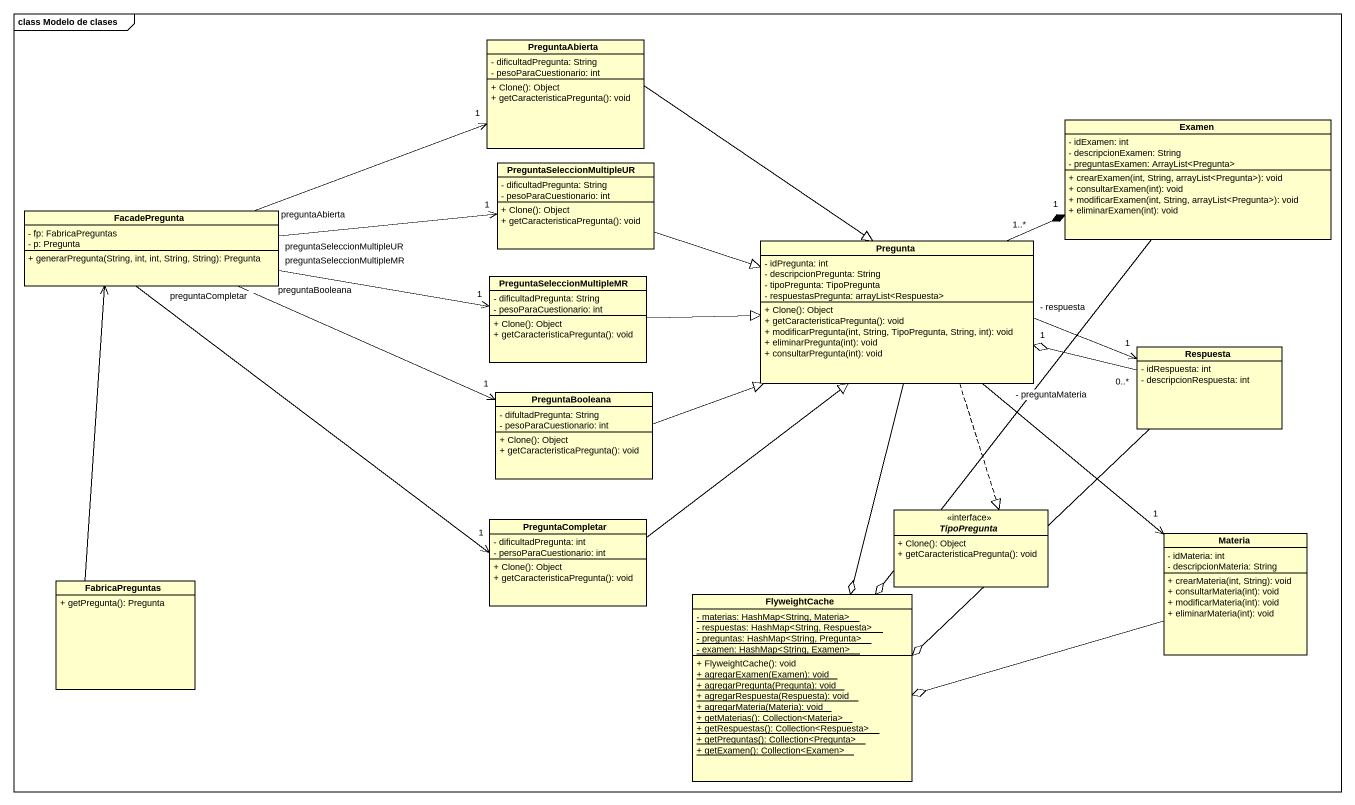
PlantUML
@startuml
mainframe class Modelo de clases
hide circle
hide empty members
skinparam classAttributeIconSize 0
class PreguntaAbierta {
  - dificultadPregunta: String
  - pesoParaCuestionario: int
  + Clone(): Object
  + getCaracteristicaPregunta(): void
}
class Examen {
  - idExamen: int
  - descripcionExamen: String
  - preguntasExamen: ArrayList<Pregunta>
  + crearExamen(int, String, arrayList<Pregunta>): void
  + consultarExamen(int): void
  + modificarExamen(int, String, arrayList<Pregunta>): void
  + eliminarExamen(int): void
}
class PreguntaSeleccionMultipleUR {
  - dificultadPregunta: String
  - pesoParaCuestionario: int
  + Clone(): Object
  + getCaracteristicaPregunta(): void
}
class FacadePregunta {
  - fp: FabricaPreguntas
  - p: Pregunta
  + generarPregunta(String, int, int, String, String): Pregunta
}
class Pregunta {
  - idPregunta: int
  - descripcionPregunta: String
  - tipoPregunta: TipoPregunta
  - respuestasPregunta: arrayList<Respuesta>
  + Clone(): Object
  + getCaracteristicaPregunta(): void
  + modificarPregunta(int, String, TipoPregunta, String, int): void
  + eliminarPregunta(int): void
  + consultarPregunta(int): void
}
class PreguntaSeleccionMultipleMR {
  - dificultadPregunta: String
  - pesoParaCuestionario: int
  + Clone(): Object
  + getCaracteristicaPregunta(): void
}
class Respuesta {
  - idRespuesta: int
  - descripcionRespuesta: int
}
class PreguntaBooleana {
  - difultadPregunta: String
  - pesoParaCuestionario: int
  + Clone(): Object
  + getCaracteristicaPregunta(): void
}
interface TipoPregunta <<interface>> {
  + Clone(): Object
  + getCaracteristicaPregunta(): void
}
class PreguntaCompletar {
  - dificultadPregunta: int
  - persoParaCuestionario: int
  + Clone(): Object
  + getCaracteristicaPregunta(): void
}
class Materia {
  - idMateria: int
  - descripcionMateria: String
  + crearMateria(int, String): void
  + consultarMateria(int): void
  + modificarMateria(int): void
  + eliminarMateria(int): void
}
class FabricaPreguntas {
  + getPregunta(): Pregunta
}
class FlyweightCache {
  {static} - materias: HashMap<String, Materia>
  {static} - respuestas: HashMap<String, Respuesta>
  {static} - preguntas: HashMap<String, Pregunta>
  {static} - examen: HashMap<String, Examen>
  + FlyweightCache(): void
  {static} + agregarExamen(Examen): void
  {static} + agregarPregunta(Pregunta): void
  {static} + agregarRespuesta(Respuesta): void
  {static} + agregarMateria(Materia): void
  {static} + getMaterias(): Collection<Materia>
  {static} + getRespuestas(): Collection<Respuesta>
  {static} + getPreguntas(): Collection<Pregunta>
  {static} + getExamen(): Collection<Examen>
}
PreguntaAbierta --|> Pregunta
Examen --o FlyweightCache
PreguntaSeleccionMultipleUR -right-|> Pregunta
FacadePregunta "preguntaAbierta" -right-> "1" PreguntaAbierta
FacadePregunta "preguntaSeleccionMultipleUR" -right-> "1" PreguntaSeleccionMultipleUR
FacadePregunta "preguntaSeleccionMultipleMR" -right-> "1" PreguntaSeleccionMultipleMR
FacadePregunta "preguntaBooleana" -right-> "1" PreguntaBooleana
FacadePregunta "preguntaCompletar" --> "1" PreguntaCompletar
Pregunta "1..*" -right-* "1" Examen
Pregunta "- respuesta" -right-> "1" Respuesta
Pregunta ..|> TipoPregunta
Pregunta "- preguntaMateria" --> "1" Materia
Pregunta --o FlyweightCache
PreguntaSeleccionMultipleMR -right-|> Pregunta
Respuesta "0..*" -left-o "1" Pregunta
Respuesta --o FlyweightCache
PreguntaBooleana -right-|> Pregunta
PreguntaCompletar -up-|> Pregunta
Materia -left-o FlyweightCache
FabricaPreguntas -up-> FacadePregunta
@enduml
